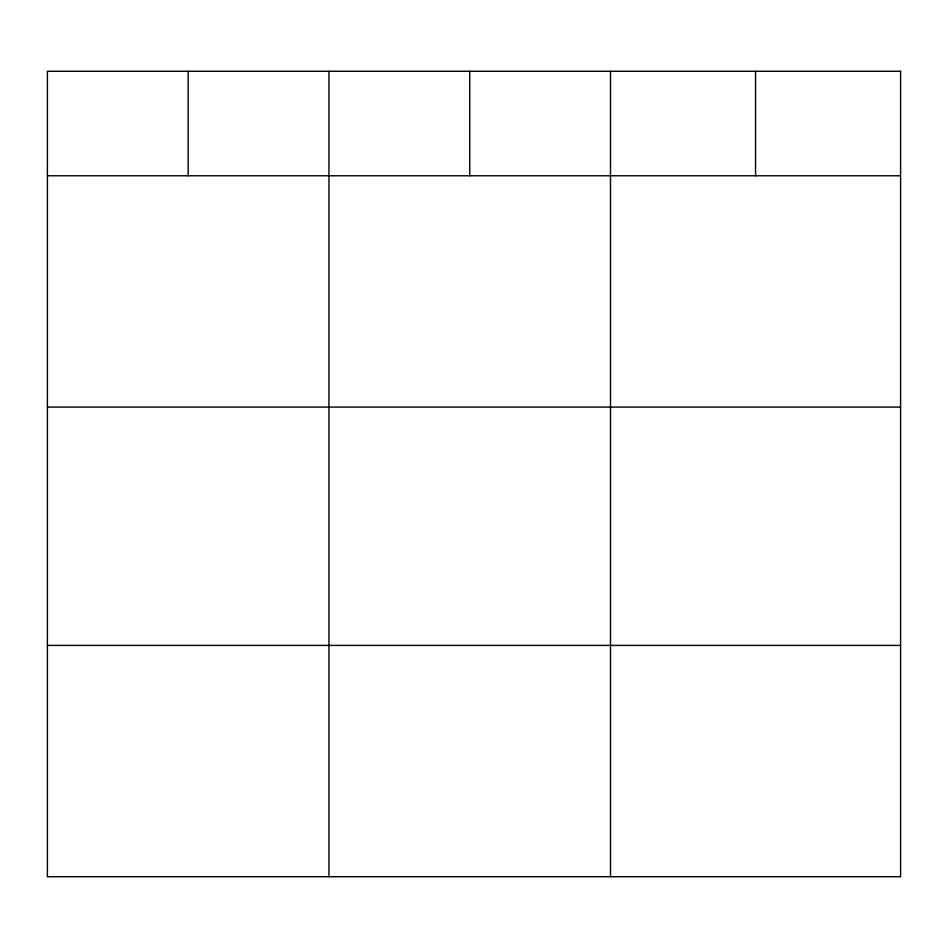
<?xml version="1.0" encoding="UTF-8"?>
<svg xmlns="http://www.w3.org/2000/svg" width="948" height="948" viewBox="0 0 948 948"><rect width="100%" height="100%" fill="white"/><g stroke="black" fill="none" stroke-linecap="round" stroke-linejoin="round"><path stroke-width="1.42" d="M47.4 175.771L900.6 175.771M47.4 407.083L900.6 407.083M47.4 645.41L900.6 645.41M755.556 71.278L755.556 175.771M610.512 71.278L610.512 876.722M469.734 71.278L469.734 175.771M328.956 71.278L328.956 876.722M188.178 71.278L188.178 175.771M900.6 71.278L47.4 71.278L47.4 876.722L900.6 876.722L900.6 71.278"/></g></svg>
